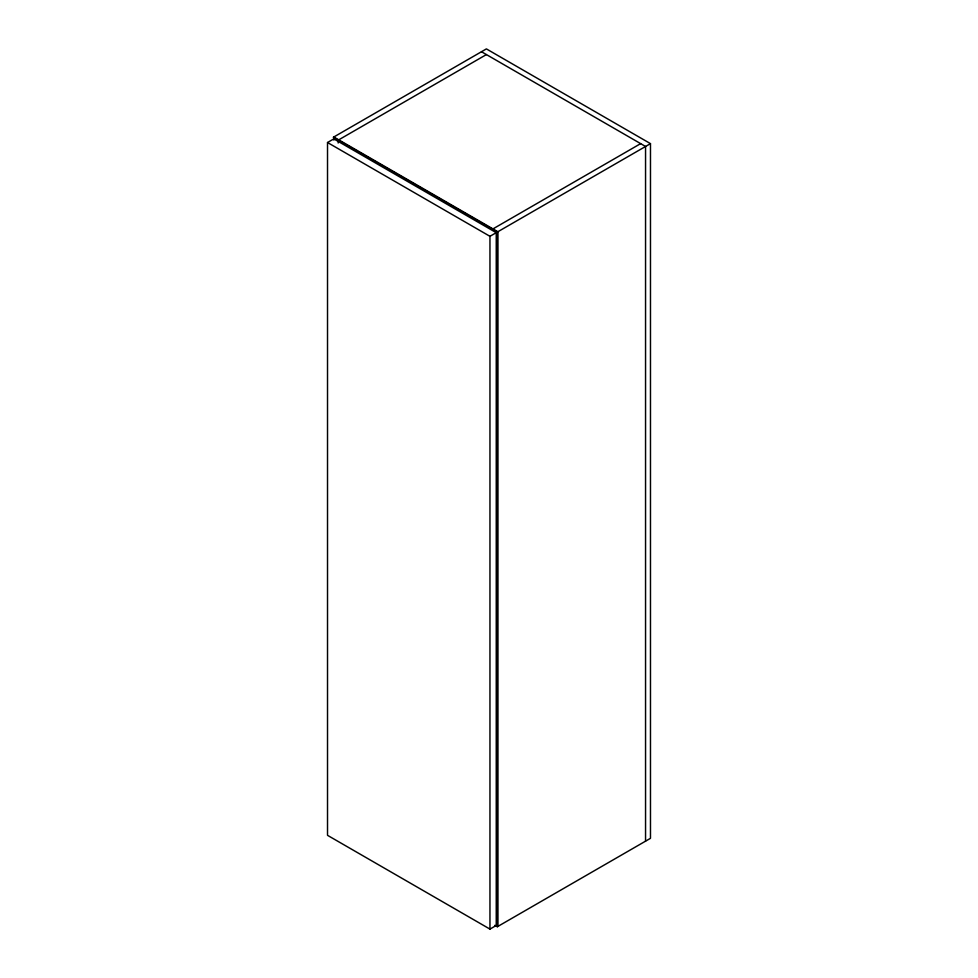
<?xml version="1.0" encoding="UTF-8"?>
<svg xmlns="http://www.w3.org/2000/svg" width="978" height="978" viewBox="0 0 978 978"><rect width="100%" height="100%" fill="white"/><g stroke="black" fill="none" stroke-linecap="round" stroke-linejoin="round"><path stroke-width="1.47" d="M327.52 142.519L333.816 138.888L496.249 232.678L496.249 925.469L489.954 929.1L327.52 835.322L327.52 142.519L489.954 236.309L496.249 232.678M486.396 54.585L338.18 140.16L338.18 142.996M492.423 229.207L640.639 143.632M650.48 143.632L486.396 48.9L333.266 137.311L497.337 232.043L650.48 143.632L650.48 838.317L497.337 926.728L494.88 925.31M481.482 51.736L645.553 146.468L645.553 841.166M497.888 926.41L497.888 231.725L333.816 136.993L333.816 140.05M497.337 232.043L497.337 926.728M489.954 236.309L489.954 929.1"/></g></svg>
